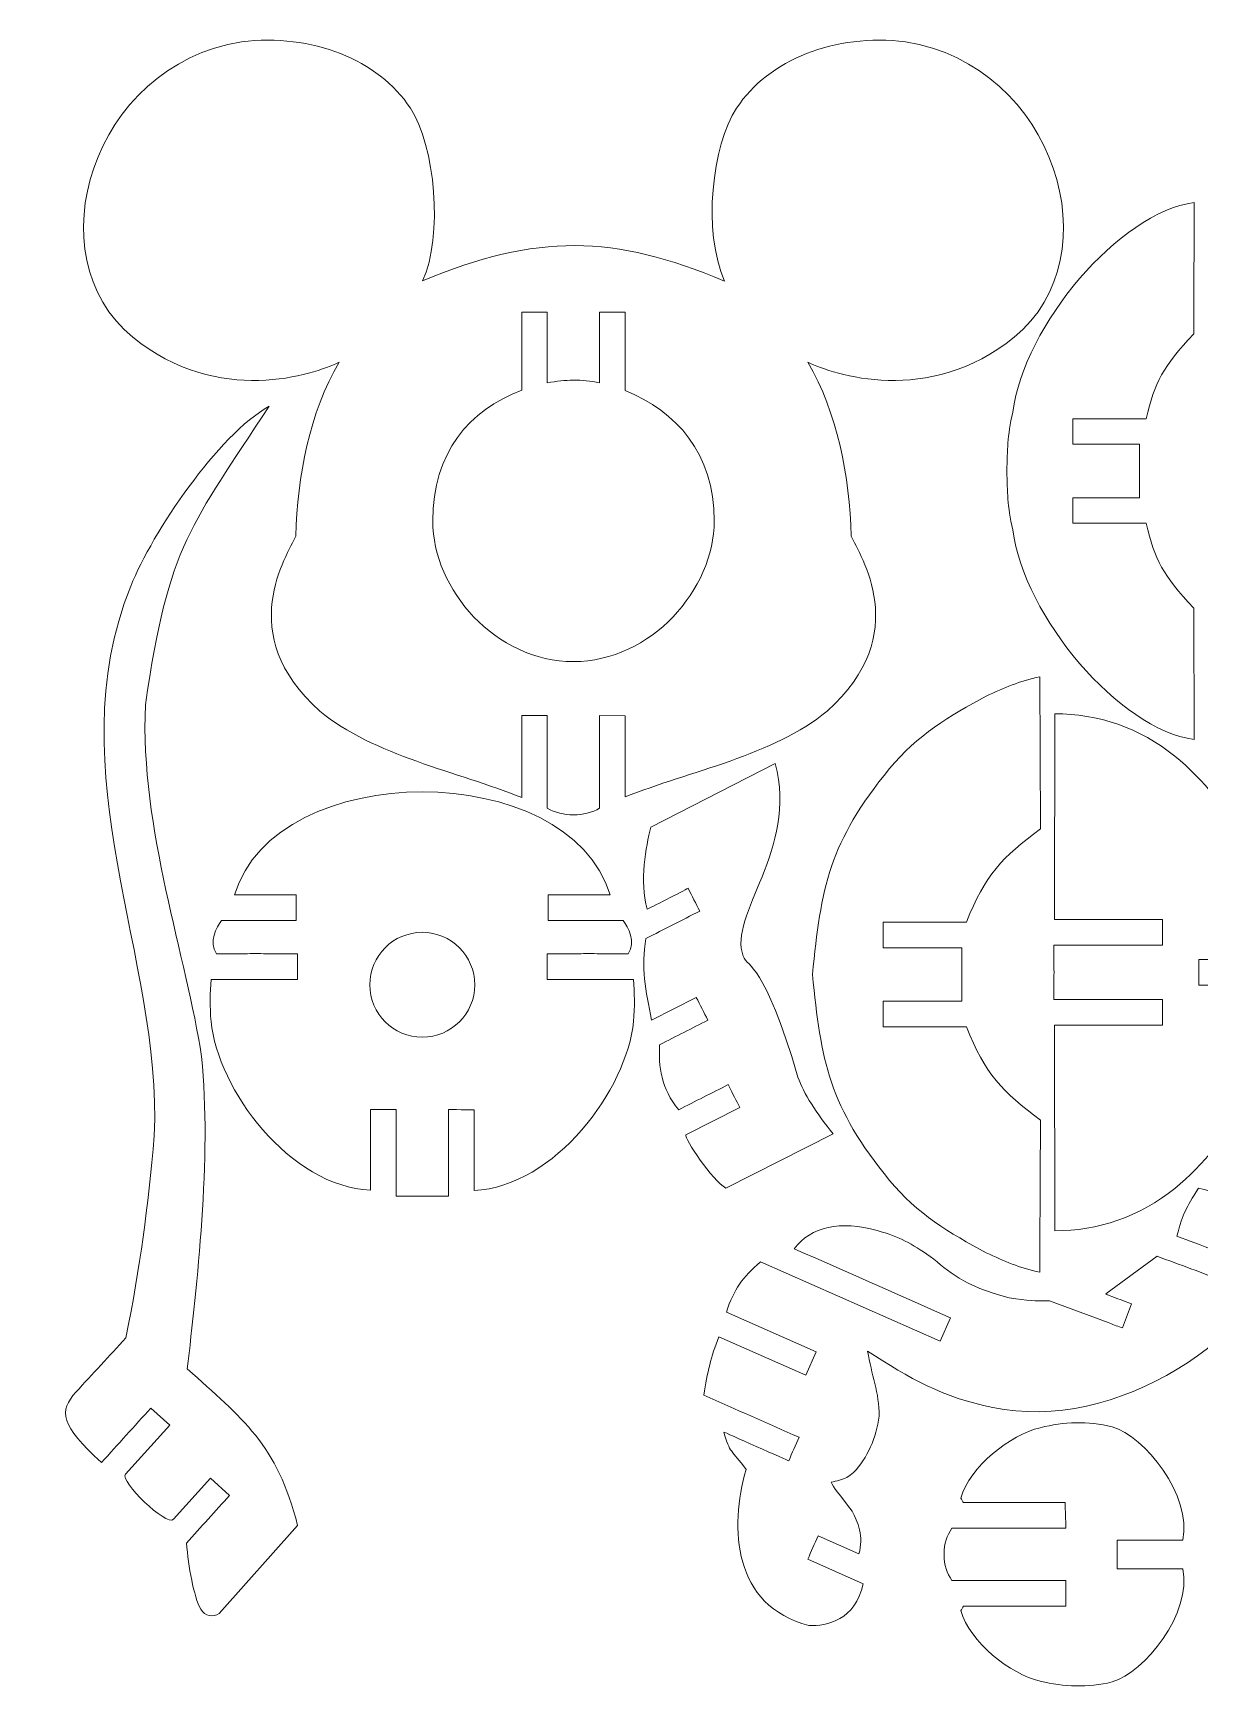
# Model space of a CAD drawing. Header units: centimetres. Extents: x -12.3 to 12.7, y -7.6 to 7.8.
# Drawn here: x -12.33 to -5.51, y -2.32 to 7.37 of the extents above; entities that cross this region are included whole.
import ezdxf

# ---------------------------------------------------------------- set-up
doc = ezdxf.new("R2010")
doc.units = ezdxf.units.CM
doc.header["$MEASUREMENT"] = 0
doc.layers.add('Livello 1', color=7, linetype='Continuous')

msp = doc.modelspace()

# ---------------------------------------------------------------- linework, layer by layer
at = {"layer": 'Livello 1', "color": 250, "lineweight": 20}
for points, knots in [([(-9.0156, 2.831), (-9.0156, 2.831), (-9.0156, 3.37293), (-9.0156, 3.37293), (-9.0156, 3.37293), (-9.0156, 3.37293), (-8.8656, 3.37176), (-8.8656, 3.37176), (-8.8656, 3.37176), (-8.8656, 3.21346), (-8.8656, 3.05514), (-8.8656, 2.89684), (-8.8656, 2.89684), (-8.49432, 3.04575), (-7.99625, 3.13958), (-7.68571, 3.39868), (-7.68571, 3.39868), (-7.17634, 3.8507), (-7.49756, 4.31371), (-7.5446, 4.4223), (-7.5446, 4.4223), (-7.55313, 4.77183), (-7.62618, 5.14426), (-7.79761, 5.44038), (-7.79761, 5.44038), (-7.65384, 5.36779), (-7.09178, 5.17995), (-6.5921, 5.5859), (-6.5921, 5.5859), (-6.00845, 6.06008), (-6.35312, 7.17636), (-7.2271, 7.31451), (-7.2271, 7.31451), (-7.63911, 7.36555), (-8.028, 7.20958), (-8.21488, 6.92646), (-8.21488, 6.92646), (-8.35819, 6.70935), (-8.41484, 6.20613), (-8.28508, 5.91452), (-8.28508, 5.91452), (-8.93225, 6.18695), (-9.38383, 6.19536), (-10.05216, 5.91584), (-10.05216, 5.91584), (-9.92768, 6.17569), (-9.97905, 6.70935), (-10.12236, 6.92646), (-10.12236, 6.92646), (-10.30924, 7.20958), (-10.69813, 7.36555), (-11.11014, 7.31451), (-11.11014, 7.31451), (-11.98412, 7.17636), (-12.32879, 6.06008), (-11.74514, 5.5859), (-11.74514, 5.5859), (-11.24546, 5.17995), (-10.6834, 5.36779), (-10.53963, 5.44038), (-10.53963, 5.44038), (-10.71106, 5.14426), (-10.78411, 4.77183), (-10.79264, 4.4223), (-10.79264, 4.4223), (-10.83968, 4.31371), (-11.1609, 3.8507), (-10.65153, 3.39868), (-10.65153, 3.39868), (-10.34099, 3.13958), (-9.84293, 3.04246), (-9.47165, 2.89355), (-9.47165, 2.89355), (-9.47165, 3.05185), (-9.47164, 3.21463), (-9.47164, 3.37293), (-9.47164, 3.37293), (-9.47164, 3.37293), (-9.32164, 3.37293), (-9.32164, 3.37293), (-9.32164, 3.37293), (-9.32164, 3.37293), (-9.32165, 2.831), (-9.32165, 2.831), (-9.32165, 2.831), (-9.23487, 2.77784), (-9.10238, 2.77784), (-9.0156, 2.831)], [0, 0, 0, 0, 0.0434783, 0.0434783, 0.0434783, 0.0434783, 0.0869565, 0.0869565, 0.0869565, 0.0869565, 0.1304348, 0.1304348, 0.1304348, 0.1304348, 0.173913, 0.173913, 0.173913, 0.1739131, 0.2173913, 0.2173913, 0.2173913, 0.2173913, 0.2608696, 0.2608696, 0.2608696, 0.2608696, 0.3043478, 0.3043478, 0.3043478, 0.3043478, 0.3478261, 0.3478261, 0.3478261, 0.3478261, 0.3913043, 0.3913043, 0.3913043, 0.3913044, 0.4347826, 0.4347826, 0.4347826, 0.4347826, 0.4782609, 0.4782609, 0.4782609, 0.4782609, 0.5217391, 0.5217391, 0.5217391, 0.5217391, 0.5652174, 0.5652174, 0.5652174, 0.5652174, 0.6086957, 0.6086957, 0.6086957, 0.6086957, 0.6521739, 0.6521739, 0.6521739, 0.6521739, 0.6956522, 0.6956522, 0.6956522, 0.6956522, 0.7391304, 0.7391304, 0.7391304, 0.7391304, 0.7826087, 0.7826087, 0.7826087, 0.7826087, 0.826087, 0.826087, 0.826087, 0.826087, 0.8695652, 0.8695652, 0.8695652, 0.8695652, 0.9130435, 0.9130435, 0.9130435, 0.9130435, 1, 1, 1, 1]), ([(-5.85882, 4.80345), (-5.85882, 4.80345), (-5.85882, 4.95954), (-5.85882, 4.95954), (-5.85882, 4.95954), (-5.85882, 4.95954), (-6.24805, 4.95954), (-6.24805, 4.95954), (-6.24805, 4.95954), (-6.24805, 4.95954), (-6.24805, 5.10954), (-6.24805, 5.10954), (-6.24805, 5.10954), (-6.11829, 5.10954), (-5.95171, 5.10954), (-5.81955, 5.10954), (-5.81955, 5.10954), (-5.76968, 5.3248), (-5.72156, 5.41143), (-5.54132, 5.60667), (-5.54132, 5.60667), (-5.54132, 5.60667), (-5.53856, 6.37396), (-5.53856, 6.37396), (-5.53856, 6.37396), (-5.97865, 6.3156), (-6.53326, 5.65505), (-6.59965, 5.14806), (-6.59965, 5.14806), (-6.63272, 5.00139), (-6.62948, 4.9305), (-6.63493, 4.80345), (-6.63493, 4.80345), (-6.62948, 4.6764), (-6.63272, 4.60551), (-6.59965, 4.45884), (-6.59965, 4.45884), (-6.53326, 3.95185), (-5.97865, 3.2913), (-5.53856, 3.23294), (-5.53856, 3.23294), (-5.53856, 3.23294), (-5.54132, 4.00023), (-5.54132, 4.00023), (-5.54132, 4.00023), (-5.72156, 4.19547), (-5.76968, 4.2821), (-5.81955, 4.49736), (-5.81955, 4.49736), (-5.95171, 4.49736), (-6.11829, 4.49736), (-6.24805, 4.49736), (-6.24805, 4.49736), (-6.24805, 4.49736), (-6.24805, 4.64736), (-6.24805, 4.64736), (-6.24805, 4.64736), (-6.24805, 4.64736), (-5.85882, 4.64736), (-5.85882, 4.64736), (-5.85882, 4.64736), (-5.85882, 4.64736), (-5.85882, 4.80345), (-5.85882, 4.80345)], [0, 0, 0, 0, 0.0588235, 0.0588235, 0.0588235, 0.0588235, 0.1176471, 0.1176471, 0.1176471, 0.1176471, 0.1764706, 0.1764706, 0.1764706, 0.1764706, 0.2352941, 0.2352941, 0.2352941, 0.2352941, 0.2941176, 0.2941176, 0.2941176, 0.2941177, 0.3529412, 0.3529412, 0.3529412, 0.3529412, 0.4117647, 0.4117647, 0.4117647, 0.4117647, 0.4705882, 0.4705882, 0.4705882, 0.4705882, 0.5294118, 0.5294118, 0.5294118, 0.5294118, 0.5882353, 0.5882353, 0.5882353, 0.5882353, 0.6470588, 0.6470588, 0.6470588, 0.6470588, 0.7058824, 0.7058824, 0.7058824, 0.7058824, 0.7647059, 0.7647059, 0.7647059, 0.7647059, 0.8235294, 0.8235294, 0.8235294, 0.8235294, 0.8823529, 0.8823529, 0.8823529, 0.882353, 1, 1, 1, 1]), ([(-9.0156, 5.73308), (-9.0156, 5.73308), (-8.8656, 5.73308), (-8.8656, 5.73308), (-8.8656, 5.73308), (-8.8656, 5.73308), (-8.8656, 5.27412), (-8.8656, 5.27412), (-8.8656, 5.27412), (-8.56662, 5.15083), (-8.34568, 4.91041), (-8.34568, 4.51142), (-8.34568, 4.51142), (-8.34568, 4.11243), (-8.71412, 3.68848), (-9.16862, 3.68848), (-9.16862, 3.68848), (-9.62312, 3.68848), (-9.99156, 4.10927), (-9.99156, 4.51142), (-9.99156, 4.51142), (-9.99156, 4.91357), (-9.77941, 5.15762), (-9.47165, 5.27672), (-9.47165, 5.27672), (-9.47165, 5.27672), (-9.47164, 5.73308), (-9.47164, 5.73308), (-9.47164, 5.73308), (-9.47164, 5.73308), (-9.32164, 5.73308), (-9.32164, 5.73308), (-9.32164, 5.73308), (-9.32164, 5.73308), (-9.32165, 5.31878), (-9.32165, 5.31878), (-9.32165, 5.31878), (-9.21257, 5.33844), (-9.12471, 5.34216), (-9.0156, 5.32013), (-9.0156, 5.32013), (-9.0156, 5.32013), (-9.0156, 5.73308), (-9.0156, 5.73308)], [0, 0, 0, 0, 0.0833333, 0.0833333, 0.0833333, 0.0833333, 0.1666667, 0.1666667, 0.1666667, 0.1666667, 0.25, 0.25, 0.25, 0.25, 0.3333333, 0.3333333, 0.3333333, 0.3333333, 0.4166667, 0.4166667, 0.4166667, 0.4166667, 0.5, 0.5, 0.5, 0.5, 0.5833333, 0.5833333, 0.5833333, 0.5833333, 0.6666667, 0.6666667, 0.6666667, 0.6666667, 0.75, 0.75, 0.75, 0.75, 0.8333333, 0.8333333, 0.8333333, 0.8333333, 1, 1, 1, 1]), ([(-10.94877, 5.18311), (-11.40041, 4.48599), (-11.53797, 4.37862), (-11.67198, 3.43438), (-11.67198, 3.43438), (-11.70483, 2.7117), (-11.42843, 1.95317), (-11.34399, 1.37777), (-11.34399, 1.37777), (-11.28265, 0.79023), (-11.3732, 0.0193), (-11.42712, -0.44969), (-11.42712, -0.44969), (-11.1061, -0.74003), (-10.90127, -0.89063), (-10.78168, -1.3664), (-10.78168, -1.3664), (-10.78168, -1.3664), (-11.24053, -1.88035), (-11.24053, -1.88035), (-11.24053, -1.88035), (-11.2782, -1.90643), (-11.3241, -1.89658), (-11.34755, -1.85635), (-11.34755, -1.85635), (-11.39103, -1.78169), (-11.41984, -1.60514), (-11.43212, -1.46932), (-11.43212, -1.46932), (-11.34789, -1.3762), (-11.26367, -1.28307), (-11.17944, -1.18994), (-11.17944, -1.18994), (-11.17944, -1.18994), (-11.29069, -1.08933), (-11.29069, -1.08933), (-11.29069, -1.08933), (-11.29069, -1.08933), (-11.50819, -1.32981), (-11.50819, -1.32981), (-11.50819, -1.32981), (-11.5472, -1.37294), (-11.82571, -1.10645), (-11.78792, -1.06577), (-11.78792, -1.06577), (-11.78792, -1.06577), (-11.52914, -0.77966), (-11.52914, -0.77966), (-11.52914, -0.77966), (-11.52914, -0.77966), (-11.64039, -0.67904), (-11.64039, -0.67904), (-11.64039, -0.67904), (-11.73639, -0.78518), (-11.83238, -0.89131), (-11.92837, -0.99745), (-11.92837, -0.99745), (-12.16974, -0.77914), (-12.17835, -0.69602), (-12.07863, -0.58619), (-12.07863, -0.58619), (-11.98111, -0.47836), (-11.88394, -0.37626), (-11.78591, -0.26787), (-11.78591, -0.26787), (-11.70156, 0.15783), (-11.65741, 0.48426), (-11.62046, 0.91432), (-11.62046, 0.91432), (-11.57284, 1.96177), (-12.1953, 3.03828), (-11.7576, 4.13017), (-11.7576, 4.13017), (-11.63117, 4.44557), (-11.24752, 5.01264), (-10.94877, 5.18311)], [0, 0, 0, 0, 0.05, 0.05, 0.05, 0.05, 0.1, 0.1, 0.1, 0.1, 0.15, 0.15, 0.15, 0.15, 0.2, 0.2, 0.2, 0.2, 0.25, 0.25, 0.25, 0.25, 0.3, 0.3, 0.3, 0.3, 0.35, 0.35, 0.35, 0.35, 0.4, 0.4, 0.4, 0.4, 0.45, 0.45, 0.45, 0.45, 0.5, 0.5, 0.5, 0.5, 0.55, 0.55, 0.55, 0.55, 0.6, 0.6, 0.6, 0.6, 0.65, 0.65, 0.65, 0.65, 0.7, 0.7, 0.7, 0.7, 0.75, 0.75, 0.75, 0.75, 0.8, 0.8, 0.8, 0.8, 0.85, 0.85, 0.85, 0.85, 0.9, 0.9, 0.9, 0.9, 1, 1, 1, 1]), ([(-6.89757, 1.85781), (-6.89757, 1.85781), (-6.89814, 2.0143), (-6.89814, 2.0143), (-6.89814, 2.0143), (-6.89814, 2.0143), (-7.35728, 2.0143), (-7.35728, 2.0143), (-7.35728, 2.0143), (-7.35728, 2.0143), (-7.35728, 2.1643), (-7.35728, 2.1643), (-7.35728, 2.1643), (-7.35728, 2.1643), (-6.8703, 2.1643), (-6.8703, 2.1643), (-6.8703, 2.1643), (-6.76277, 2.43853), (-6.65957, 2.54556), (-6.43787, 2.70965), (-6.43787, 2.70965), (-6.43787, 2.70965), (-6.44173, 3.59986), (-6.44173, 3.59986), (-6.44173, 3.59986), (-6.56076, 3.57477), (-6.64909, 3.53519), (-6.75537, 3.48576), (-6.75537, 3.48576), (-6.96687, 3.37261), (-7.15885, 3.25753), (-7.31982, 3.06243), (-7.31982, 3.06243), (-7.67209, 2.63545), (-7.72272, 2.36057), (-7.77126, 1.85781), (-7.77126, 1.85781), (-7.72272, 1.35505), (-7.67209, 1.08017), (-7.31982, 0.65319), (-7.31982, 0.65319), (-7.15885, 0.45809), (-6.96687, 0.34301), (-6.75537, 0.22986), (-6.75537, 0.22986), (-6.64909, 0.18043), (-6.56076, 0.14085), (-6.44173, 0.11576), (-6.44173, 0.11576), (-6.44173, 0.11576), (-6.43787, 1.00597), (-6.43787, 1.00597), (-6.43787, 1.00597), (-6.65957, 1.17006), (-6.76277, 1.27709), (-6.8703, 1.55132), (-6.8703, 1.55132), (-6.8703, 1.55132), (-7.35728, 1.55132), (-7.35728, 1.55132), (-7.35728, 1.55132), (-7.35728, 1.55132), (-7.35728, 1.70132), (-7.35728, 1.70132), (-7.35728, 1.70132), (-7.35728, 1.70132), (-6.89814, 1.70132), (-6.89814, 1.70132), (-6.89814, 1.70132), (-6.89814, 1.70132), (-6.89757, 1.85781), (-6.89757, 1.85781)], [0, 0, 0, 0, 0.0526316, 0.0526316, 0.0526316, 0.0526316, 0.1052632, 0.1052632, 0.1052632, 0.1052632, 0.1578947, 0.1578947, 0.1578947, 0.1578947, 0.2105263, 0.2105263, 0.2105263, 0.2105263, 0.2631579, 0.2631579, 0.2631579, 0.2631579, 0.3157895, 0.3157895, 0.3157895, 0.3157895, 0.3684211, 0.3684211, 0.3684211, 0.3684211, 0.4210526, 0.4210526, 0.4210526, 0.4210526, 0.4736842, 0.4736842, 0.4736842, 0.4736842, 0.5263158, 0.5263158, 0.5263158, 0.5263158, 0.5789474, 0.5789474, 0.5789474, 0.5789474, 0.6315789, 0.6315789, 0.6315789, 0.631579, 0.6842105, 0.6842105, 0.6842105, 0.6842105, 0.7368421, 0.7368421, 0.7368421, 0.7368421, 0.7894737, 0.7894737, 0.7894737, 0.7894737, 0.8421053, 0.8421053, 0.8421053, 0.8421053, 0.8947368, 0.8947368, 0.8947368, 0.8947369, 1, 1, 1, 1]), ([(-5.51251, 1.87066), (-5.51251, 1.87066), (-5.51251, 1.94529), (-5.51251, 1.94529), (-5.51251, 1.94529), (-5.51251, 1.94529), (-5.04685, 1.94529), (-5.04685, 1.94529), (-5.04685, 1.94529), (-5.05652, 2.38866), (-5.3191, 2.8648), (-5.65154, 3.13489), (-5.65154, 3.13489), (-5.85586, 3.30089), (-6.10355, 3.38348), (-6.35323, 3.38348), (-6.35323, 3.38348), (-6.35323, 3.38348), (-6.35543, 2.17951), (-6.35543, 2.17951), (-6.35543, 2.17951), (-6.35543, 2.17951), (-5.72484, 2.17951), (-5.72484, 2.17951), (-5.72484, 2.17951), (-5.72484, 2.12946), (-5.72484, 2.07955), (-5.72484, 2.02951), (-5.72484, 2.02951), (-5.72484, 2.02951), (-6.3604, 2.02951), (-6.3604, 2.02951), (-6.3604, 2.02951), (-6.35977, 1.9636), (-6.35907, 1.92087), (-6.35843, 1.87066), (-6.35843, 1.87066), (-6.35907, 1.82045), (-6.35977, 1.77772), (-6.3604, 1.71181), (-6.3604, 1.71181), (-6.3604, 1.71181), (-5.72484, 1.71181), (-5.72484, 1.71181), (-5.72484, 1.71181), (-5.72484, 1.66177), (-5.72484, 1.61186), (-5.72484, 1.56181), (-5.72484, 1.56181), (-5.72484, 1.56181), (-6.35543, 1.56181), (-6.35543, 1.56181), (-6.35543, 1.56181), (-6.35543, 1.56181), (-6.35323, 0.35784), (-6.35323, 0.35784), (-6.35323, 0.35784), (-6.10355, 0.35784), (-5.85586, 0.44043), (-5.65154, 0.60643), (-5.65154, 0.60643), (-5.3191, 0.87652), (-5.05652, 1.35266), (-5.04685, 1.79603), (-5.04685, 1.79603), (-5.04685, 1.79603), (-5.51251, 1.79603), (-5.51251, 1.79603), (-5.51251, 1.79603), (-5.51251, 1.79603), (-5.51251, 1.87066), (-5.51251, 1.87066)], [0, 0, 0, 0, 0.0526316, 0.0526316, 0.0526316, 0.0526316, 0.1052632, 0.1052632, 0.1052632, 0.1052632, 0.1578947, 0.1578947, 0.1578947, 0.1578947, 0.2105263, 0.2105263, 0.2105263, 0.2105263, 0.2631579, 0.2631579, 0.2631579, 0.2631579, 0.3157895, 0.3157895, 0.3157895, 0.3157895, 0.3684211, 0.3684211, 0.3684211, 0.3684211, 0.4210526, 0.4210526, 0.4210526, 0.4210526, 0.4736842, 0.4736842, 0.4736842, 0.4736842, 0.5263158, 0.5263158, 0.5263158, 0.5263158, 0.5789474, 0.5789474, 0.5789474, 0.5789474, 0.6315789, 0.6315789, 0.6315789, 0.631579, 0.6842105, 0.6842105, 0.6842105, 0.6842105, 0.7368421, 0.7368421, 0.7368421, 0.7368421, 0.7894737, 0.7894737, 0.7894737, 0.7894737, 0.8421053, 0.8421053, 0.8421053, 0.8421053, 0.8947368, 0.8947368, 0.8947368, 0.8947369, 1, 1, 1, 1]), ([(-10.20593, 0.56074), (-10.20593, 0.7277), (-10.20592, 0.90303), (-10.20592, 1.06761), (-10.20592, 1.06761), (-10.20592, 1.06761), (-10.35592, 1.06761), (-10.35592, 1.06761), (-10.35592, 1.06761), (-10.35592, 1.06761), (-10.35593, 0.5957), (-10.35593, 0.5957), (-10.35593, 0.5957), (-10.8281, 0.61773), (-11.25023, 1.18474), (-11.28821, 1.58349), (-11.28821, 1.58349), (-11.29565, 1.66585), (-11.294, 1.75484), (-11.28821, 1.82811), (-11.28821, 1.82811), (-11.28821, 1.82811), (-10.78335, 1.82811), (-10.78335, 1.82811), (-10.78335, 1.82811), (-10.78335, 1.82811), (-10.78335, 1.97811), (-10.78335, 1.97811), (-10.78335, 1.97811), (-10.78335, 1.97811), (-10.96682, 1.97811), (-10.96682, 1.97811), (-10.96682, 1.97811), (-11.00555, 1.98137), (-11.04727, 1.98027), (-11.091, 1.97811), (-11.091, 1.97811), (-11.091, 1.97811), (-11.25661, 1.97811), (-11.25661, 1.97811), (-11.25661, 1.97811), (-11.30572, 2.04836), (-11.25537, 2.13384), (-11.22757, 2.17393), (-11.22757, 2.17393), (-11.22757, 2.17393), (-10.78997, 2.17393), (-10.78997, 2.17393), (-10.78997, 2.17393), (-10.78997, 2.17393), (-10.78997, 2.32394), (-10.78997, 2.32394), (-10.78997, 2.32394), (-10.91074, 2.32394), (-11.02943, 2.32394), (-11.15153, 2.32394), (-11.15153, 2.32394), (-10.90961, 3.12635), (-9.19618, 3.12635), (-8.95426, 2.32394), (-8.95426, 2.32394), (-9.07636, 2.32394), (-9.19505, 2.32394), (-9.31582, 2.32394), (-9.31582, 2.32394), (-9.31582, 2.32394), (-9.31582, 2.17393), (-9.31582, 2.17393), (-9.31582, 2.17393), (-9.31582, 2.17393), (-8.87822, 2.17393), (-8.87822, 2.17393), (-8.87822, 2.17393), (-8.85042, 2.13384), (-8.80007, 2.04836), (-8.84918, 1.97811), (-8.84918, 1.97811), (-8.84918, 1.97811), (-9.01479, 1.97811), (-9.01479, 1.97811), (-9.01479, 1.97811), (-9.05852, 1.98027), (-9.10024, 1.98137), (-9.13897, 1.97811), (-9.13897, 1.97811), (-9.13897, 1.97811), (-9.32244, 1.97811), (-9.32244, 1.97811), (-9.32244, 1.97811), (-9.32244, 1.97811), (-9.32244, 1.82811), (-9.32244, 1.82811), (-9.32244, 1.82811), (-9.32244, 1.82811), (-8.81758, 1.82811), (-8.81758, 1.82811), (-8.81758, 1.82811), (-8.81179, 1.75484), (-8.81014, 1.66585), (-8.81758, 1.58349), (-8.81758, 1.58349), (-8.85556, 1.18474), (-9.27771, 0.61607), (-9.74988, 0.59404), (-9.74988, 0.59404), (-9.74988, 0.59404), (-9.74988, 1.06585), (-9.74988, 1.06585), (-9.74988, 1.06585), (-9.74988, 1.06585), (-9.89988, 1.06761), (-9.89988, 1.06761), (-9.89988, 1.06761), (-9.89988, 0.90303), (-9.89988, 0.7277), (-9.89988, 0.56074), (-9.89988, 0.56074), (-9.89988, 0.56074), (-10.20593, 0.56074), (-10.20593, 0.56074)], [0, 0, 0, 0, 0.0322581, 0.0322581, 0.0322581, 0.0322581, 0.0645161, 0.0645161, 0.0645161, 0.0645161, 0.0967742, 0.0967742, 0.0967742, 0.0967742, 0.1290323, 0.1290323, 0.1290323, 0.1290323, 0.1612903, 0.1612903, 0.1612903, 0.1612903, 0.1935484, 0.1935484, 0.1935484, 0.1935484, 0.2258065, 0.2258065, 0.2258065, 0.2258065, 0.2580645, 0.2580645, 0.2580645, 0.2580645, 0.2903226, 0.2903226, 0.2903226, 0.2903226, 0.3225806, 0.3225806, 0.3225806, 0.3225807, 0.3548387, 0.3548387, 0.3548387, 0.3548387, 0.3870968, 0.3870968, 0.3870968, 0.3870968, 0.4193548, 0.4193548, 0.4193548, 0.4193548, 0.4516129, 0.4516129, 0.4516129, 0.4516129, 0.483871, 0.483871, 0.483871, 0.483871, 0.516129, 0.516129, 0.516129, 0.516129, 0.5483871, 0.5483871, 0.5483871, 0.5483871, 0.5806452, 0.5806452, 0.5806452, 0.5806452, 0.6129032, 0.6129032, 0.6129032, 0.6129032, 0.6451613, 0.6451613, 0.6451613, 0.6451613, 0.6774194, 0.6774194, 0.6774194, 0.6774194, 0.7096774, 0.7096774, 0.7096774, 0.7096774, 0.7419355, 0.7419355, 0.7419355, 0.7419355, 0.7741935, 0.7741935, 0.7741935, 0.7741936, 0.8064516, 0.8064516, 0.8064516, 0.8064516, 0.8387097, 0.8387097, 0.8387097, 0.8387097, 0.8709677, 0.8709677, 0.8709677, 0.8709678, 0.9032258, 0.9032258, 0.9032258, 0.9032258, 0.9354839, 0.9354839, 0.9354839, 0.9354839, 1, 1, 1, 1]), ([(-8.43046, 2.22799), (-8.53553, 2.17464), (-8.63987, 2.12167), (-8.74525, 2.06817), (-8.74525, 2.06817), (-8.77479, 1.89962), (-8.74679, 1.76537), (-8.71203, 1.5913), (-8.71203, 1.5913), (-8.71203, 1.5913), (-8.45087, 1.72389), (-8.45087, 1.72389), (-8.45087, 1.72389), (-8.42767, 1.6782), (-8.40597, 1.63545), (-8.38296, 1.59014), (-8.38296, 1.59014), (-8.47732, 1.54224), (-8.56958, 1.4954), (-8.66487, 1.44702), (-8.66487, 1.44702), (-8.67232, 1.32121), (-8.65751, 1.19071), (-8.55353, 1.06622), (-8.55353, 1.06622), (-8.45699, 1.11523), (-8.36048, 1.16423), (-8.26394, 1.21324), (-8.26394, 1.21324), (-8.23137, 1.14908), (-8.21869, 1.12412), (-8.19604, 1.07949), (-8.19604, 1.07949), (-8.19604, 1.07949), (-8.51125, 0.91946), (-8.51125, 0.91946), (-8.51125, 0.91946), (-8.52258, 0.89825), (-8.35584, 0.65158), (-8.278, 0.60796), (-8.278, 0.60796), (-8.278, 0.60796), (-7.64945, 0.92491), (-7.64945, 0.92491), (-7.64945, 0.92491), (-7.74784, 1.04486), (-7.82308, 1.16179), (-7.85601, 1.2574), (-7.85601, 1.2574), (-8.0579, 1.94156), (-8.14696, 1.88973), (-8.17589, 1.9654), (-8.17589, 1.9654), (-8.26729, 2.2045), (-7.85367, 2.58846), (-7.98878, 3.09215), (-7.98878, 3.09215), (-7.98878, 3.09215), (-8.71693, 2.71938), (-8.71693, 2.71938), (-8.71693, 2.71938), (-8.7449, 2.6033), (-8.78266, 2.40703), (-8.73789, 2.24013), (-8.73789, 2.24013), (-8.72944, 2.24098), (-8.52332, 2.34907), (-8.49836, 2.36174), (-8.49836, 2.36174), (-8.47587, 2.31745), (-8.45307, 2.27253), (-8.43046, 2.22799)], [0, 0, 0, 0, 0.0526316, 0.0526316, 0.0526316, 0.0526316, 0.1052632, 0.1052632, 0.1052632, 0.1052632, 0.1578947, 0.1578947, 0.1578947, 0.1578947, 0.2105263, 0.2105263, 0.2105263, 0.2105263, 0.2631579, 0.2631579, 0.2631579, 0.2631579, 0.3157895, 0.3157895, 0.3157895, 0.3157895, 0.3684211, 0.3684211, 0.3684211, 0.3684211, 0.4210526, 0.4210526, 0.4210526, 0.4210526, 0.4736842, 0.4736842, 0.4736842, 0.4736842, 0.5263158, 0.5263158, 0.5263158, 0.5263158, 0.5789474, 0.5789474, 0.5789474, 0.5789474, 0.6315789, 0.6315789, 0.6315789, 0.631579, 0.6842105, 0.6842105, 0.6842105, 0.6842105, 0.7368421, 0.7368421, 0.7368421, 0.7368421, 0.7894737, 0.7894737, 0.7894737, 0.7894737, 0.8421053, 0.8421053, 0.8421053, 0.8421053, 0.8947368, 0.8947368, 0.8947368, 0.8947369, 1, 1, 1, 1]), ([(-9.7461, 1.7975), (-9.7461, 1.62806), (-9.88346, 1.4907), (-10.0529, 1.4907), (-10.0529, 1.4907), (-10.22233, 1.4907), (-10.35969, 1.62806), (-10.35969, 1.7975), (-10.35969, 1.7975), (-10.35969, 1.96693), (-10.22233, 2.10429), (-10.0529, 2.10429), (-10.0529, 2.10429), (-9.88346, 2.10429), (-9.7461, 1.96693), (-9.7461, 1.7975)], [0, 0, 0, 0, 0.2, 0.2, 0.2, 0.2, 0.4, 0.4, 0.4, 0.4, 0.6, 0.6, 0.6, 0.6, 1, 1, 1, 1]), ([(-7.79197, -1.95117), (-8.23622, -1.8358), (-8.25803, -1.38192), (-8.15894, -1.03817), (-8.15894, -1.03817), (-8.24506, -0.92149), (-8.25506, -0.94457), (-8.28904, -0.81965), (-8.28904, -0.81965), (-8.28904, -0.81965), (-7.91006, -0.9875), (-7.91006, -0.9875), (-7.91006, -0.9875), (-7.88952, -0.9411), (-7.86994, -0.89691), (-7.84931, -0.85034), (-7.84931, -0.85034), (-8.03444, -0.76834), (-8.22008, -0.68613), (-8.40556, -0.60398), (-8.40556, -0.60398), (-8.40556, -0.60398), (-8.40556, -0.60397), (-8.40556, -0.60397), (-8.40556, -0.60397), (-8.38517, -0.46861), (-8.36627, -0.38152), (-8.31793, -0.26249), (-8.31793, -0.26249), (-8.31793, -0.26249), (-7.81031, -0.48732), (-7.81031, -0.48732), (-7.81031, -0.48732), (-7.81031, -0.48732), (-7.74956, -0.35016), (-7.74956, -0.35016), (-7.74956, -0.35016), (-7.74956, -0.35016), (-8.27453, -0.11765), (-8.27453, -0.11765), (-8.27453, -0.11765), (-8.23019, 0.01798), (-8.18098, 0.08428), (-8.07499, 0.1764), (-8.07499, 0.1764), (-8.07499, 0.1764), (-7.02512, -0.28858), (-7.02512, -0.28858), (-7.02512, -0.28858), (-7.02512, -0.28858), (-6.96437, -0.15142), (-6.96437, -0.15142), (-6.96437, -0.15142), (-7.26912, -0.01646), (-7.57364, 0.11842), (-7.87843, 0.25341), (-7.87843, 0.25341), (-7.78016, 0.38381), (-7.60548, 0.41936), (-7.39326, 0.36007), (-7.39326, 0.36007), (-7.2562, 0.32177), (-7.19559, 0.28328), (-7.08228, 0.20713), (-7.08228, 0.20713), (-6.97442, 0.12336), (-6.89138, 0.03452), (-6.62014, -0.03392), (-6.62014, -0.03392), (-6.50714, -0.04968), (-6.47264, -0.0541), (-6.38479, -0.05157), (-6.38479, -0.05157), (-6.38479, -0.05157), (-6.04156, -0.17887), (-6.04156, -0.17887), (-6.04156, -0.17887), (-6.01707, -0.18864), (-5.99178, -0.19843), (-5.96529, -0.20827), (-5.96529, -0.20827), (-5.96529, -0.20827), (-5.96494, -0.20728), (-5.96494, -0.20728), (-5.96494, -0.20728), (-5.96494, -0.20728), (-5.9583, -0.20975), (-5.9583, -0.20975), (-5.9583, -0.20975), (-5.9583, -0.20975), (-5.90614, -0.06911), (-5.90614, -0.06911), (-5.90614, -0.06911), (-5.93732, -0.05754), (-6.05273, -0.01526), (-6.05507, -0.01145), (-6.05507, -0.01145), (-6.05507, -0.01145), (-5.75583, 0.20942), (-5.75583, 0.20942), (-5.75583, 0.20942), (-5.62353, 0.16034), (-5.49198, 0.11156), (-5.35985, 0.06256), (-5.35985, 0.06256), (-5.34215, 0.11029), (-5.32551, 0.15514), (-5.30769, 0.2032), (-5.30769, 0.2032), (-5.30769, 0.2032), (-5.6397, 0.32634), (-5.6397, 0.32634), (-5.6397, 0.32634), (-5.60052, 0.46966), (-5.58894, 0.48635), (-5.51454, 0.60674), (-5.51454, 0.60674), (-5.33547, 0.5724), (-5.09126, 0.46002), (-4.94484, 0.36954), (-4.94484, 0.36954), (-5.14548, -0.27537), (-6.00477, -0.82839), (-6.71679, -0.67525), (-6.71679, -0.67525), (-7.00764, -0.61837), (-7.20444, -0.50537), (-7.4486, -0.34626), (-7.4486, -0.34626), (-7.42683, -0.48058), (-7.38015, -0.59059), (-7.38042, -0.72661), (-7.38042, -0.72661), (-7.39767, -0.85218), (-7.45025, -0.97152), (-7.53112, -1.05708), (-7.53112, -1.05708), (-7.58459, -1.10405), (-7.63796, -1.10591), (-7.66087, -1.11239), (-7.66087, -1.11239), (-7.65047, -1.14352), (-7.61381, -1.18267), (-7.5399, -1.2828), (-7.5399, -1.2828), (-7.50669, -1.34154), (-7.4694, -1.43237), (-7.50003, -1.5322), (-7.50003, -1.5322), (-7.50003, -1.5322), (-7.73814, -1.42675), (-7.73814, -1.42675), (-7.73814, -1.42675), (-7.75849, -1.47271), (-7.77857, -1.51801), (-7.79889, -1.56391), (-7.79889, -1.56391), (-7.79889, -1.56391), (-7.47554, -1.70711), (-7.47554, -1.70711), (-7.47554, -1.70711), (-7.51901, -1.92094), (-7.68781, -1.95585), (-7.79197, -1.95117)], [0, 0, 0, 0, 0.0238095, 0.0238095, 0.0238095, 0.0238095, 0.047619, 0.047619, 0.047619, 0.0476191, 0.0714286, 0.0714286, 0.0714286, 0.0714286, 0.0952381, 0.0952381, 0.0952381, 0.0952381, 0.1190476, 0.1190476, 0.1190476, 0.1190476, 0.1428571, 0.1428571, 0.1428571, 0.1428572, 0.1666667, 0.1666667, 0.1666667, 0.1666667, 0.1904762, 0.1904762, 0.1904762, 0.1904762, 0.2142857, 0.2142857, 0.2142857, 0.2142857, 0.2380952, 0.2380952, 0.2380952, 0.2380952, 0.2619048, 0.2619048, 0.2619048, 0.2619048, 0.2857143, 0.2857143, 0.2857143, 0.2857143, 0.3095238, 0.3095238, 0.3095238, 0.3095238, 0.3333333, 0.3333333, 0.3333333, 0.3333333, 0.3571429, 0.3571429, 0.3571429, 0.3571429, 0.3809524, 0.3809524, 0.3809524, 0.3809524, 0.4047619, 0.4047619, 0.4047619, 0.4047619, 0.4285714, 0.4285714, 0.4285714, 0.4285714, 0.452381, 0.452381, 0.452381, 0.452381, 0.4761905, 0.4761905, 0.4761905, 0.4761905, 0.5, 0.5, 0.5, 0.5, 0.5238095, 0.5238095, 0.5238095, 0.5238095, 0.547619, 0.547619, 0.547619, 0.5476191, 0.5714286, 0.5714286, 0.5714286, 0.5714286, 0.5952381, 0.5952381, 0.5952381, 0.5952381, 0.6190476, 0.6190476, 0.6190476, 0.6190476, 0.6428571, 0.6428571, 0.6428571, 0.6428572, 0.6666667, 0.6666667, 0.6666667, 0.6666667, 0.6904762, 0.6904762, 0.6904762, 0.6904762, 0.7142857, 0.7142857, 0.7142857, 0.7142857, 0.7380952, 0.7380952, 0.7380952, 0.7380952, 0.7619048, 0.7619048, 0.7619048, 0.7619048, 0.7857143, 0.7857143, 0.7857143, 0.7857143, 0.8095238, 0.8095238, 0.8095238, 0.8095238, 0.8333333, 0.8333333, 0.8333333, 0.8333333, 0.8571429, 0.8571429, 0.8571429, 0.8571429, 0.8809524, 0.8809524, 0.8809524, 0.8809524, 0.9047619, 0.9047619, 0.9047619, 0.9047619, 0.9285714, 0.9285714, 0.9285714, 0.9285714, 0.952381, 0.952381, 0.952381, 0.952381, 1, 1, 1, 1]), ([(-7.00168, -1.53514), (-7.00051, -1.46833), (-6.98646, -1.42844), (-6.95522, -1.38212), (-6.95522, -1.38212), (-6.95522, -1.38212), (-6.28977, -1.38212), (-6.28977, -1.38212), (-6.28977, -1.38212), (-6.28977, -1.33215), (-6.293, -1.28217), (-6.293, -1.23212), (-6.293, -1.23212), (-6.4898, -1.23212), (-6.68935, -1.23212), (-6.88727, -1.23212), (-6.88727, -1.23212), (-6.89269, -1.22869), (-6.89813, -1.21014), (-6.90364, -1.20622), (-6.90364, -1.20622), (-6.85142, -1.02188), (-6.61425, -0.83409), (-6.43894, -0.7939), (-6.43894, -0.7939), (-6.30042, -0.759), (-6.16187, -0.75386), (-6.01839, -0.78841), (-6.01839, -0.78841), (-5.83126, -0.84438), (-5.54874, -1.18905), (-5.60581, -1.45142), (-5.60581, -1.45142), (-5.60581, -1.45142), (-5.98923, -1.45142), (-5.98923, -1.45142), (-5.98923, -1.45142), (-5.98923, -1.45142), (-5.98923, -1.53514), (-5.98923, -1.53514), (-5.98923, -1.53514), (-5.98923, -1.53514), (-5.98923, -1.61886), (-5.98923, -1.61886), (-5.98923, -1.61886), (-5.98923, -1.61886), (-5.60581, -1.61886), (-5.60581, -1.61886), (-5.60581, -1.61886), (-5.54874, -1.88123), (-5.83126, -2.2259), (-6.01839, -2.28187), (-6.01839, -2.28187), (-6.16187, -2.31642), (-6.30042, -2.31128), (-6.43894, -2.27638), (-6.43894, -2.27638), (-6.61425, -2.23619), (-6.85142, -2.0484), (-6.90364, -1.86406), (-6.90364, -1.86406), (-6.89813, -1.86014), (-6.89269, -1.84159), (-6.88727, -1.83816), (-6.88727, -1.83816), (-6.68935, -1.83816), (-6.48657, -1.83816), (-6.28977, -1.83816), (-6.28977, -1.83816), (-6.28977, -1.78811), (-6.28977, -1.73813), (-6.28977, -1.68816), (-6.28977, -1.68816), (-6.28977, -1.68816), (-6.95522, -1.68816), (-6.95522, -1.68816), (-6.95522, -1.68816), (-6.98646, -1.64184), (-7.00051, -1.60195), (-7.00168, -1.53514)], [0, 0, 0, 0, 0.047619, 0.047619, 0.047619, 0.0476191, 0.0952381, 0.0952381, 0.0952381, 0.0952381, 0.1428571, 0.1428571, 0.1428571, 0.1428572, 0.1904762, 0.1904762, 0.1904762, 0.1904762, 0.2380952, 0.2380952, 0.2380952, 0.2380952, 0.2857143, 0.2857143, 0.2857143, 0.2857143, 0.3333333, 0.3333333, 0.3333333, 0.3333333, 0.3809524, 0.3809524, 0.3809524, 0.3809524, 0.4285714, 0.4285714, 0.4285714, 0.4285714, 0.4761905, 0.4761905, 0.4761905, 0.4761905, 0.5238095, 0.5238095, 0.5238095, 0.5238095, 0.5714286, 0.5714286, 0.5714286, 0.5714286, 0.6190476, 0.6190476, 0.6190476, 0.6190476, 0.6666667, 0.6666667, 0.6666667, 0.6666667, 0.7142857, 0.7142857, 0.7142857, 0.7142857, 0.7619048, 0.7619048, 0.7619048, 0.7619048, 0.8095238, 0.8095238, 0.8095238, 0.8095238, 0.8571429, 0.8571429, 0.8571429, 0.8571429, 0.9047619, 0.9047619, 0.9047619, 0.9047619, 1, 1, 1, 1])]:
    msp.add_open_spline(points, degree=3, knots=knots, dxfattribs=at)

doc.saveas('drawing.dxf')
